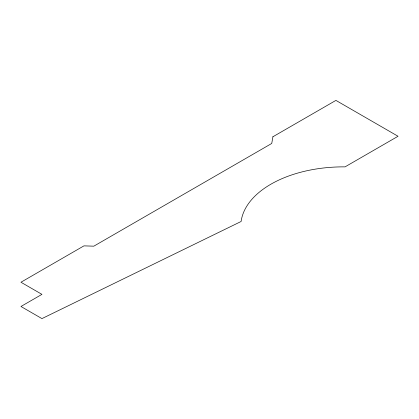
<?xml version="1.0" encoding="UTF-8"?>
<svg xmlns="http://www.w3.org/2000/svg" width="419" height="419" viewBox="0 0 419 419"><rect width="100%" height="100%" fill="white"/><g stroke="black" fill="none" stroke-linecap="round" stroke-linejoin="round"><path stroke-width="0.63" d="M272.921 136.762L271.748 143.455L93.835 246.168L83.941 245.869L20.95 282.238L41.947 294.358L20.95 306.483L41.947 318.602L241.108 221.483A102.66 59.268 0 0 1 345.046 166.872L398.05 136.269L335.912 100.398L272.921 136.762"/></g></svg>
